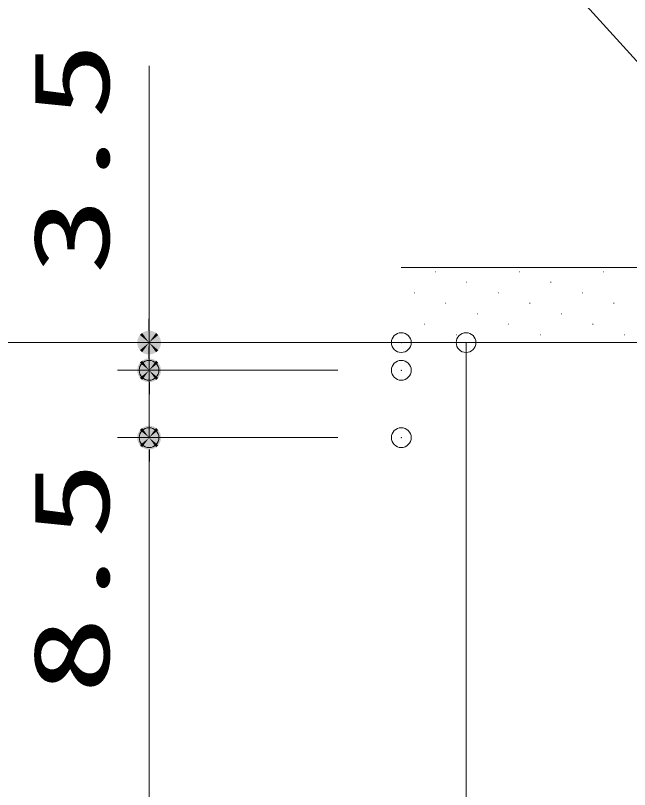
# Model space of a CAD drawing. Units: millimetres, scale not verified. Extents: x -1306 to 1306, y -607 to 607.
# Drawn here: x -689 to -611.5, y 355.8 to 453.5 of the extents above; entities that cross this region are included whole.
import ezdxf
from ezdxf.enums import TextEntityAlignment as Align

# ---------------------------------------------------------------- set-up
doc = ezdxf.new("R2010")
doc.units = ezdxf.units.MM
doc.header["$LTSCALE"] = 5
doc.header["$PDMODE"] = 32
doc.header["$PDSIZE"] = 2.5
for name, color, linetype, lineweight in [('0-1_線(黄)', 2, 'Continuous', 15), ('1-0_線(水)', 4, 'Continuous', 9), ('1-1_寸法線', 3, 'Continuous', 13), ('1-2_ハッチング', 6, 'Continuous', 9), ('1-4_DEFPOINTS', 7, 'Continuous', 5), ('1-5_0', 3, 'Continuous', 25)]:
    doc.layers.add(name, color=color, linetype=linetype, lineweight=lineweight)
doc.styles.add('ＭＳ ゴシック', font='')
doc.styles.get('ＭＳ ゴシック').set_extended_font_data('MS Gothic')

# ---------------------------------------------------------------- blocks, each defined once
blk = doc.blocks.new('_DOT')
at = {"layer": '1-5_0'}
blk.add_line((-2.5, 0), (-5, 0), dxfattribs=at)
for points in [[(0, 0), (-2.023, 1.469), (-1.822, 1.711)], [(0, 0), (-1.822, 1.711), (-1.594, 1.926)], [(0, 0), (-1.594, 1.926), (-1.34, 2.111)], [(0, 0), (-1.34, 2.111), (-1.064, 2.262)], [(0, 0), (-1.064, 2.262), (-0.773, 2.378)], [(0, 0), (-0.773, 2.378), (-0.468, 2.456)], [(0, 0), (-0.468, 2.456), (-0.157, 2.495)], [(0, 0), (-0.157, 2.495), (0.157, 2.495)], [(0, 0), (0.157, 2.495), (0.468, 2.456)], [(0, 0), (0.468, 2.456), (0.773, 2.378)], [(0, 0), (0.773, 2.378), (1.064, 2.262)], [(0, 0), (1.064, 2.262), (1.34, 2.111)], [(0, 0), (1.34, 2.111), (1.594, 1.926)], [(0, 0), (1.594, 1.926), (1.822, 1.711)], [(0, 0), (1.822, 1.711), (2.023, 1.469)], [(0, 0), (-2.5, 0), (-2.48, 0.313)], [(0, 0), (-2.48, -0.313), (-2.5, 0)], [(0, 0), (-2.48, 0.313), (-2.421, 0.622)], [(0, 0), (-2.421, -0.622), (-2.48, -0.313)], [(0, 0), (-2.421, 0.622), (-2.324, 0.92)], [(0, 0), (-2.324, -0.92), (-2.421, -0.622)], [(0, 0), (-2.324, 0.92), (-2.191, 1.204)], [(0, 0), (-2.191, -1.204), (-2.324, -0.92)], [(0, 0), (-2.191, 1.204), (-2.023, 1.469)], [(0, 0), (-2.023, -1.469), (-2.191, -1.204)], [(0, 0), (-1.822, -1.711), (-2.023, -1.469)], [(0, 0), (-1.594, -1.926), (-1.822, -1.711)], [(0, 0), (-1.34, -2.111), (-1.594, -1.926)], [(0, 0), (-1.064, -2.262), (-1.34, -2.111)], [(0, 0), (-0.773, -2.378), (-1.064, -2.262)], [(0, 0), (-0.468, -2.456), (-0.773, -2.378)], [(0, 0), (-0.157, -2.495), (-0.468, -2.456)], [(0, 0), (0.157, -2.495), (-0.157, -2.495)], [(0, 0), (2.023, 1.469), (2.191, 1.204)], [(0, 0), (2.191, 1.204), (2.324, 0.92)], [(0, 0), (2.324, 0.92), (2.421, 0.622)], [(0, 0), (2.421, 0.622), (2.48, 0.313)], [(0, 0), (2.48, 0.313), (2.5, 0)], [(0, 0), (0.468, -2.456), (0.157, -2.495)], [(0, 0), (0.773, -2.378), (0.468, -2.456)], [(0, 0), (1.064, -2.262), (0.773, -2.378)], [(0, 0), (1.34, -2.111), (1.064, -2.262)], [(0, 0), (1.594, -1.926), (1.34, -2.111)], [(0, 0), (1.822, -1.711), (1.594, -1.926)], [(0, 0), (2.023, -1.469), (1.822, -1.711)], [(0, 0), (2.191, -1.204), (2.023, -1.469)], [(0, 0), (2.324, -0.92), (2.191, -1.204)], [(0, 0), (2.421, -0.622), (2.324, -0.92)], [(0, 0), (2.48, -0.313), (2.421, -0.622)], [(0, 0), (2.5, 0), (2.48, -0.313)]]:
    blk.add_solid(points, dxfattribs=at)

msp = doc.modelspace()

# ---------------------------------------------------------------- linework, layer by layer
at = {"layer": '0-1_線(黄)'}
for p, q in [((-640.342, 421.687), (-609.67, 421.687)), ((-584.67, 412.187), (-1236.55, 412.187))]:
    msp.add_line(p, q, dxfattribs=at)
at = {"layer": '1-0_線(水)'}
msp.add_line((-632.17, 412.187), (-632.17, 177.111), dxfattribs=at)
at = {"layer": '1-1_寸法線'}
for p, q in [((-672.17, 415.187), (-672.17, 447.14)), ((-672.17, 411.687), (-672.17, 414.687)), ((-648.342, 412.187), (-676.17, 412.187)), ((-672.17, 408.687), (-672.17, 412.187)), ((-648.342, 408.687), (-676.17, 408.687)), ((-648.342, 408.687), (-676.17, 408.687)), ((-672.17, 408.687), (-672.17, 400.187)), ((-672.17, 405.687), (-672.17, 402.687)), ((-632.17, 404.187), (-632.17, 308.187)), ((-632.17, 404.187), (-632.17, 248.562)), ((-648.342, 400.187), (-676.17, 400.187)), ((-648.342, 400.187), (-676.17, 400.187)), ((-672.17, 397.187), (-672.17, -52.813)), ((-672.17, 397.187), (-672.17, 365.235))]:
    msp.add_line(p, q, dxfattribs=at)
msp.add_lwpolyline([(-757.542, 464.452), (-625.813, 464.452), (-590.492, 425.555)], dxfattribs=at)
at = {"layer": '1-2_ハッチング'}
for p, q in [((-636.084, 421.141), (-636.034, 421.141)), ((-625.477, 421.141), (-625.427, 421.141)), ((-614.871, 421.141), (-614.821, 421.141)), ((-632.106, 419.815), (-632.056, 419.815)), ((-621.5, 419.815), (-621.45, 419.815)), ((-638.736, 418.489), (-638.686, 418.489)), ((-628.129, 418.489), (-628.079, 418.489)), ((-617.522, 418.489), (-617.472, 418.489)), ((-634.758, 417.164), (-634.708, 417.164)), ((-624.151, 417.164), (-624.101, 417.164)), ((-613.545, 417.164), (-613.495, 417.164)), ((-630.781, 415.838), (-630.731, 415.838)), ((-620.174, 415.838), (-620.124, 415.838)), ((-637.41, 414.512), (-637.36, 414.512)), ((-626.803, 414.512), (-626.753, 414.512)), ((-616.196, 414.512), (-616.146, 414.512)), ((-633.432, 413.186), (-633.382, 413.186)), ((-622.826, 413.186), (-622.776, 413.186)), ((-612.219, 413.186), (-612.169, 413.186))]:
    msp.add_line(p, q, dxfattribs=at)
at = {"layer": '1-4_DEFPOINTS'}
for p in [(-640.342, 412.187), (-632.17, 412.187), (-672.17, 408.687), (-640.342, 408.687), (-672.17, 400.187), (-640.342, 400.187)]:
    msp.add_point(p, dxfattribs=at)

# ---------------------------------------------------------------- block references
at = {"layer": '1-1_寸法線', "xscale": 0.6, "yscale": 0.6}
for p, rotation in [((-672.17, 412.187), 270), ((-672.17, 408.687), 270), ((-672.17, 408.687), 90), ((-672.17, 400.187), 90), ((-672.17, 400.187), 90)]:
    msp.add_blockref('_DOT', p, dxfattribs=dict(at, rotation=rotation))

# ---------------------------------------------------------------- texts
at = {"layer": '1-1_寸法線', "style": 'ＭＳ ゴシック', "width": 1.5}
for s, p in [('3.5', (-674.319, 420.759)), ('8.5', (-674.319, 367.807))]:
    msp.add_text(s, height=9.604, rotation=90, dxfattribs=at).set_placement(p, align=Align.BOTTOM_LEFT)

doc.saveas('drawing.dxf')
